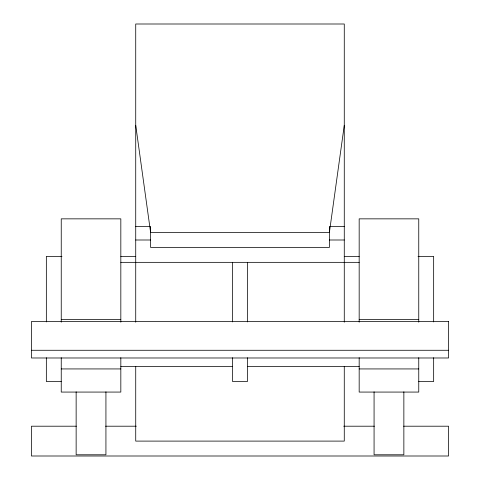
<?xml version="1.0" encoding="UTF-8"?>
<svg xmlns="http://www.w3.org/2000/svg" width="480" height="480" viewBox="0 0 480 480"><rect width="100%" height="100%" fill="white"/><g stroke="black" fill="none" stroke-linecap="round" stroke-linejoin="round"><path stroke-width="0.72" d="M344.274 125.298L329.382 232.554L150.618 232.554L135.726 125.298M135.726 226.596L150.618 226.596L150.618 247.446L329.382 247.446L329.382 226.596L344.274 226.596M135.726 240L150.618 240M329.382 240L344.274 240M61.986 256.386L46.344 256.386L46.344 321.93M120.828 256.386L135.726 256.386M344.274 256.386L359.172 256.386M418.014 256.386L433.656 256.386L433.656 321.93M120.828 262.344L359.172 262.344M61.242 319.572L120.828 319.572M359.172 319.572L418.758 319.572M31.446 350.274L448.554 350.274M120.828 366.618L232.506 366.618M247.494 366.618L359.172 366.618M61.242 368.934L120.828 368.934M359.172 368.934L418.758 368.934M61.242 381.516L46.344 381.516L46.344 357.738M418.758 381.516L433.656 381.516L433.656 357.738M76.38 426.204L31.446 426.204L31.446 456L448.554 456L448.554 426.204L403.62 426.204M105.582 426.204L136.284 426.204M343.716 426.204L374.418 426.204M418.758 322.182L418.758 218.85L359.172 218.85L359.172 322.182M418.758 357.726L418.758 392.07L359.172 392.07L359.172 357.726M403.86 391.818L403.86 454.788L374.07 454.788L374.07 391.818M344.274 322.206L344.274 24L135.726 24L135.726 322.206M344.274 366.312L344.274 441.102L135.726 441.102L135.726 366.312M247.446 262.344L247.446 321.93M247.446 357.738L247.446 381.516L232.554 381.516L232.554 357.738M232.554 262.344L232.554 321.93M120.828 322.182L120.828 218.85L61.242 218.85L61.242 322.182M120.828 357.726L120.828 392.07L61.242 392.07L61.242 357.726M105.93 391.818L105.93 454.788L76.14 454.788L76.14 391.818M448.554 321.498L31.446 321.498L31.446 357.984L448.554 357.984L448.554 321.498"/></g></svg>
